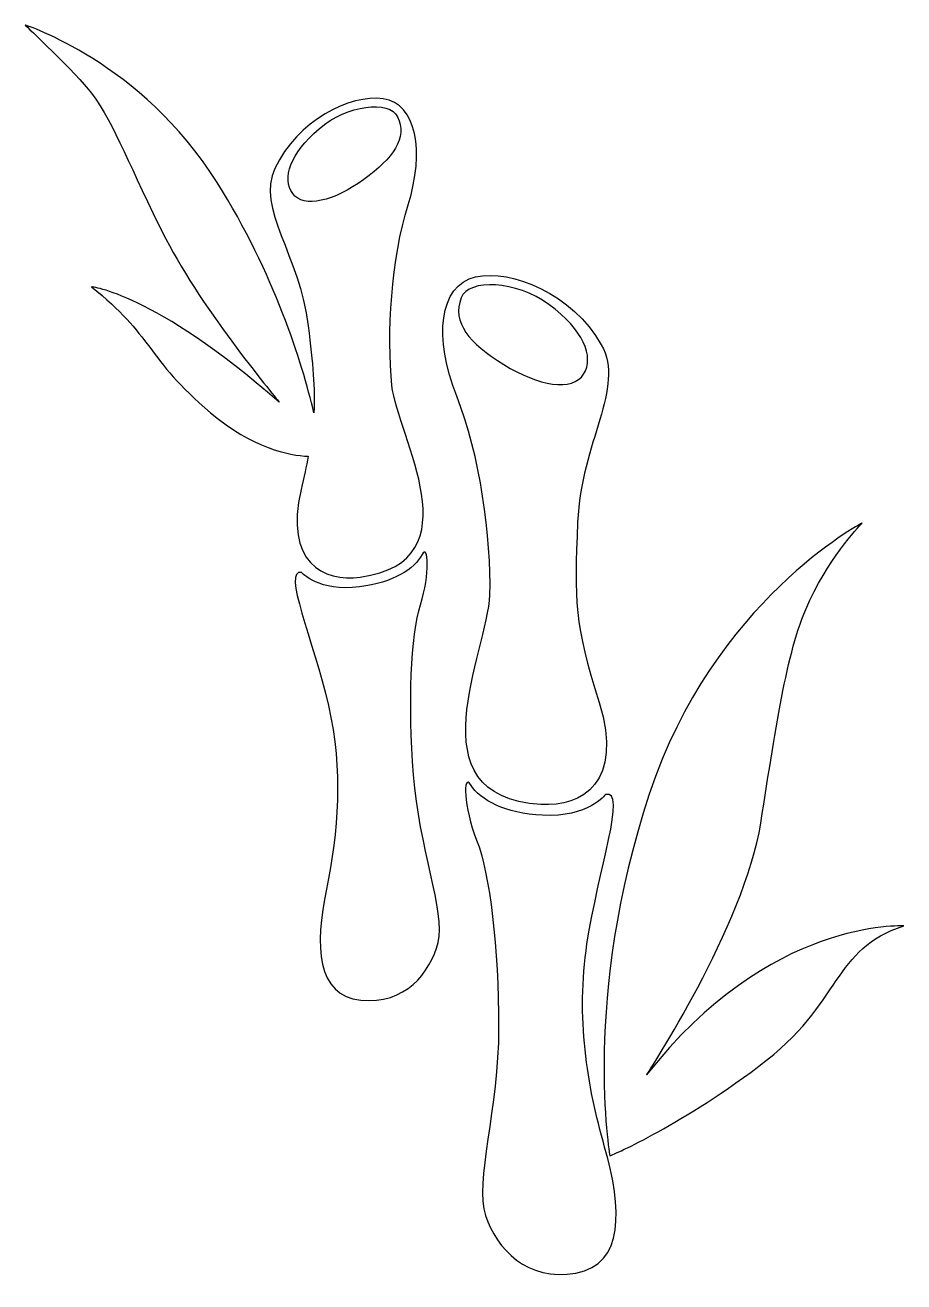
# Model space of a CAD drawing. Header units: centimetres. Extents: x -7.4 to 7.4, y -10.6 to 10.5.
import ezdxf

# ---------------------------------------------------------------- set-up
doc = ezdxf.new("R2010")
doc.units = ezdxf.units.CM
doc.header["$MEASUREMENT"] = 0
doc.layers.add('Layer 1', color=7, linetype='Continuous')

msp = doc.modelspace()

# ---------------------------------------------------------------- linework, layer by layer
at = {"layer": 'Layer 1'}
for points, knots in [([(-4.14642, 7.83614), (-3.18191, 6.30047), (-2.72585, 4.82103), (-2.52505, 3.97682), (-2.52505, 3.97682), (-2.50261, 4.39439), (-2.54471, 4.78557), (-2.6207, 5.43153), (-2.6207, 5.43153), (-2.76096, 6.62419), (-3.49687, 7.40461), (-3.17969, 8.07181), (-3.17969, 8.07181), (-2.80028, 8.87019), (-1.9203, 9.32017), (-1.3624, 9.23743), (-1.3624, 9.23743), (-0.80471, 9.1539), (-0.66147, 8.36272), (-0.94444, 7.4639), (-0.94444, 7.4639), (-1.22754, 6.56487), (-1.30573, 5.28037), (-1.21654, 4.43479), (-1.21654, 4.43479), (-1.12732, 3.58892), (0.1966, 1.48884), (-1.74677, 1.22328), (-1.74677, 1.22328), (-2.36264, 1.13898), (-3.02243, 1.46514), (-2.7389, 2.68994), (-2.7389, 2.68994), (-2.69059, 2.89899), (-2.65122, 3.08181), (-2.61984, 3.24721), (-2.61984, 3.24721), (-2.93975, 3.26219), (-3.55226, 3.38101), (-4.25732, 3.97741), (-4.25732, 3.97741), (-5.33978, 4.89356), (-5.22874, 5.28218), (-6.25582, 6.0873), (-6.25582, 6.0873), (-6.25582, 6.0873), (-5.22873, 6.00398), (-3.10511, 4.1547), (-3.10511, 4.1547), (-3.10511, 4.1547), (-4.39614, 5.69865), (-5.00691, 6.89232), (-5.00691, 6.89232), (-5.61829, 8.08731), (-5.84891, 8.79237), (-6.25583, 9.33513), (-6.25583, 9.33513), (-6.50592, 9.66827), (-7.36658, 10.4734), (-7.36658, 10.4734), (-7.36658, 10.4734), (-7.36658, 10.4734), (-5.41666, 9.85925), (-4.14642, 7.83614), (-4.14642, 7.83614), (-4.14642, 7.83614), (-4.14642, 7.83614), (-4.14642, 7.83614)], [0, 0, 0, 0, 0.05555556, 0.05555556, 0.05555556, 0.05555556, 0.11111111, 0.11111111, 0.11111111, 0.11111111, 0.16666667, 0.16666667, 0.16666667, 0.16666667, 0.22222222, 0.22222222, 0.22222222, 0.22222222, 0.27777778, 0.27777778, 0.27777778, 0.27777778, 0.33333333, 0.33333333, 0.33333333, 0.33333333, 0.38888889, 0.38888889, 0.38888889, 0.38888889, 0.44444444, 0.44444444, 0.44444444, 0.44444444, 0.5, 0.5, 0.5, 0.5, 0.55555556, 0.55555556, 0.55555556, 0.55555556, 0.61111111, 0.61111111, 0.61111111, 0.61111111, 0.66666667, 0.66666667, 0.66666667, 0.66666667, 0.72222222, 0.72222222, 0.72222222, 0.72222222, 0.77777778, 0.77777778, 0.77777778, 0.77777778, 0.83333333, 0.83333333, 0.83333333, 0.83333333, 0.88888889, 0.88888889, 0.88888889, 0.88888889, 1, 1, 1, 1]), ([(-1.68878, 7.88514), (-1.19094, 8.2463), (-0.95379, 8.58282), (-1.12268, 8.93786), (-1.12268, 8.93786), (-1.25754, 9.22067), (-1.97009, 9.13987), (-2.43631, 8.73831), (-2.43631, 8.73831), (-2.92539, 8.31704), (-3.06451, 7.90469), (-2.88047, 7.65138), (-2.88047, 7.65138), (-2.69666, 7.39796), (-2.18665, 7.52337), (-1.68878, 7.88514), (-1.68878, 7.88514), (-1.68878, 7.88514), (-1.68878, 7.88514), (-1.68878, 7.88514), (-1.68878, 7.88514), (-1.68878, 7.88514), (-1.68878, 7.88514), (-1.68878, 7.88514)], [0, 0, 0, 0, 0.14285714, 0.14285714, 0.14285714, 0.14285714, 0.28571429, 0.28571429, 0.28571429, 0.28571429, 0.42857143, 0.42857143, 0.42857143, 0.42857143, 0.57142857, 0.57142857, 0.57142857, 0.57142857, 0.71428571, 0.71428571, 0.71428571, 0.71428571, 1, 1, 1, 1]), ([(1.89622, 2.14519), (1.95191, 3.47768), (2.70116, 4.40317), (2.29381, 5.11561), (2.29381, 5.11561), (1.80703, 5.9677), (0.79502, 6.3926), (0.18402, 6.25366), (0.18402, 6.25366), (-0.42659, 6.11486), (-0.51914, 5.2266), (-0.1302, 4.25494), (-0.1302, 4.25494), (0.25845, 3.28336), (0.45257, 1.86755), (0.42511, 0.9236), (0.42511, 0.9236), (0.39741, -0.02022), (-0.89262, -2.4569), (1.28093, -2.58808), (1.28093, -2.58808), (1.97049, -2.62973), (2.67364, -2.2134), (2.25716, -0.88078), (2.25716, -0.88078), (1.84068, 0.45172), (1.84068, 0.81269), (1.89622, 2.14519), (1.89622, 2.14519), (1.89622, 2.14519), (1.89622, 2.14519), (1.89622, 2.14519)], [0, 0, 0, 0, 0.11111111, 0.11111111, 0.11111111, 0.11111111, 0.22222222, 0.22222222, 0.22222222, 0.22222222, 0.33333333, 0.33333333, 0.33333333, 0.33333333, 0.44444444, 0.44444444, 0.44444444, 0.44444444, 0.55555556, 0.55555556, 0.55555556, 0.55555556, 0.66666667, 0.66666667, 0.66666667, 0.66666667, 0.77777778, 0.77777778, 0.77777778, 0.77777778, 1, 1, 1, 1]), ([(0.65834, 4.78388), (0.65834, 4.78388), (0.65834, 4.78388), (0.65834, 4.78388), (0.65834, 4.78388), (0.07687, 5.14199), (-0.21357, 5.49492), (-0.0563, 5.90217), (-0.0563, 5.90217), (0.06882, 6.22644), (0.86516, 6.19673), (1.41481, 5.79118), (1.41481, 5.79118), (1.99176, 5.36589), (2.18051, 4.92107), (1.99795, 4.62527), (1.99795, 4.62527), (1.81562, 4.32911), (1.24055, 4.42526), (0.65834, 4.78388)], [0, 0, 0, 0, 0.16666667, 0.16666667, 0.16666667, 0.16666667, 0.33333333, 0.33333333, 0.33333333, 0.33333333, 0.5, 0.5, 0.5, 0.5, 0.66666667, 0.66666667, 0.66666667, 0.66666667, 1, 1, 1, 1]), ([(3.09764, -2.41393), (4.16968, 0.82256), (6.66732, 2.12873), (6.66732, 2.12873), (6.66732, 2.12873), (6.66732, 2.12873), (6.16757, 1.62832), (5.78978, 0.8364), (5.78978, 0.8364), (5.41201, 0.04429), (5.23662, -1.18486), (4.96767, -2.89878), (4.96767, -2.89878), (4.69891, -4.61286), (3.05312, -7.11976), (3.05312, -7.11976), (3.05312, -7.11976), (5.10179, -4.48671), (7.3666, -4.62352), (7.3666, -4.62352), (7.3666, -4.62352), (6.15825, -5.00232), (6.36264, -5.90498), (4.93664, -6.97437), (4.93664, -6.97437), (3.53154, -8.02757), (2.43731, -8.4763), (2.43731, -8.4763), (2.43731, -8.4763), (2.43731, -8.4763), (1.96652, -5.82716), (3.09764, -2.41393), (3.09764, -2.41393), (3.09764, -2.41393), (3.09764, -2.41393), (3.09764, -2.41393)], [0, 0, 0, 0, 0.1, 0.1, 0.1, 0.1, 0.2, 0.2, 0.2, 0.2, 0.3, 0.3, 0.3, 0.3, 0.4, 0.4, 0.4, 0.4, 0.5, 0.5, 0.5, 0.5, 0.6, 0.6, 0.6, 0.6, 0.7, 0.7, 0.7, 0.7, 0.8, 0.8, 0.8, 0.8, 1, 1, 1, 1]), ([(-0.70956, 1.60234), (-0.60968, 1.79125), (-0.57602, 1.27412), (-0.73755, 0.76083), (-0.73755, 0.76083), (-0.89955, 0.24674), (-0.94684, -0.89327), (-0.85635, -2.08963), (-0.85635, -2.08963), (-0.76562, -3.28637), (-0.31419, -4.38859), (-0.44262, -4.8998), (-0.44262, -4.8998), (-0.57187, -5.41074), (-0.99904, -5.94469), (-1.74037, -5.86746), (-1.74037, -5.86746), (-2.48152, -5.78967), (-2.51145, -4.95631), (-2.31587, -4.00553), (-2.31587, -4.00553), (-2.12021, -3.05443), (-2.03179, -2.01126), (-2.28124, -0.92739), (-2.28124, -0.92739), (-2.53058, 0.15682), (-3.06954, 1.3738), (-2.72992, 1.299), (-2.72992, 1.299), (-2.72992, 1.299), (-2.44155, 0.96996), (-1.75927, 1.05926), (-1.75927, 1.05926), (-1.19727, 1.13281), (-0.84103, 1.35416), (-0.70956, 1.60234), (-0.70956, 1.60234), (-0.70956, 1.60234), (-0.70956, 1.60234), (-0.70956, 1.60234)], [0, 0, 0, 0, 0.09090909, 0.09090909, 0.09090909, 0.09090909, 0.18181818, 0.18181818, 0.18181818, 0.18181818, 0.27272727, 0.27272727, 0.27272727, 0.27272727, 0.36363636, 0.36363636, 0.36363636, 0.36363636, 0.45454545, 0.45454545, 0.45454545, 0.45454545, 0.54545455, 0.54545455, 0.54545455, 0.54545455, 0.63636364, 0.63636364, 0.63636364, 0.63636364, 0.72727273, 0.72727273, 0.72727273, 0.72727273, 0.81818182, 0.81818182, 0.81818182, 0.81818182, 1, 1, 1, 1]), ([(0.1012, -2.25486), (0.26765, -2.51865), (0.68058, -2.73426), (1.30878, -2.76836), (1.30878, -2.76836), (2.07221, -2.81011), (2.36341, -2.42149), (2.36341, -2.42149), (2.36341, -2.42149), (2.73369, -2.31042), (2.23866, -3.70287), (2.05364, -4.92453), (2.05364, -4.92453), (1.86838, -6.14595), (2.05364, -7.2934), (2.34974, -8.3299), (2.34974, -8.3299), (2.64581, -9.36638), (2.68261, -10.2916), (1.86854, -10.43974), (1.86854, -10.43974), (1.05426, -10.58783), (0.53583, -10.0326), (0.3507, -9.47729), (0.3507, -9.47729), (0.16573, -8.92211), (0.57269, -7.66365), (0.57269, -6.33113), (0.57269, -6.33113), (0.57269, -4.99869), (0.42513, -3.74022), (0.20293, -3.18486), (0.20293, -3.18486), (-0.01926, -2.62967), (-0.02561, -2.05444), (0.1012, -2.25486), (0.1012, -2.25486), (0.1012, -2.25486), (0.1012, -2.25486), (0.1012, -2.25486)], [0, 0, 0, 0, 0.09090909, 0.09090909, 0.09090909, 0.09090909, 0.18181818, 0.18181818, 0.18181818, 0.18181818, 0.27272727, 0.27272727, 0.27272727, 0.27272727, 0.36363636, 0.36363636, 0.36363636, 0.36363636, 0.45454545, 0.45454545, 0.45454545, 0.45454545, 0.54545455, 0.54545455, 0.54545455, 0.54545455, 0.63636364, 0.63636364, 0.63636364, 0.63636364, 0.72727273, 0.72727273, 0.72727273, 0.72727273, 0.81818182, 0.81818182, 0.81818182, 0.81818182, 1, 1, 1, 1])]:
    msp.add_open_spline(points, degree=3, knots=knots, dxfattribs=at)

doc.saveas('drawing.dxf')
